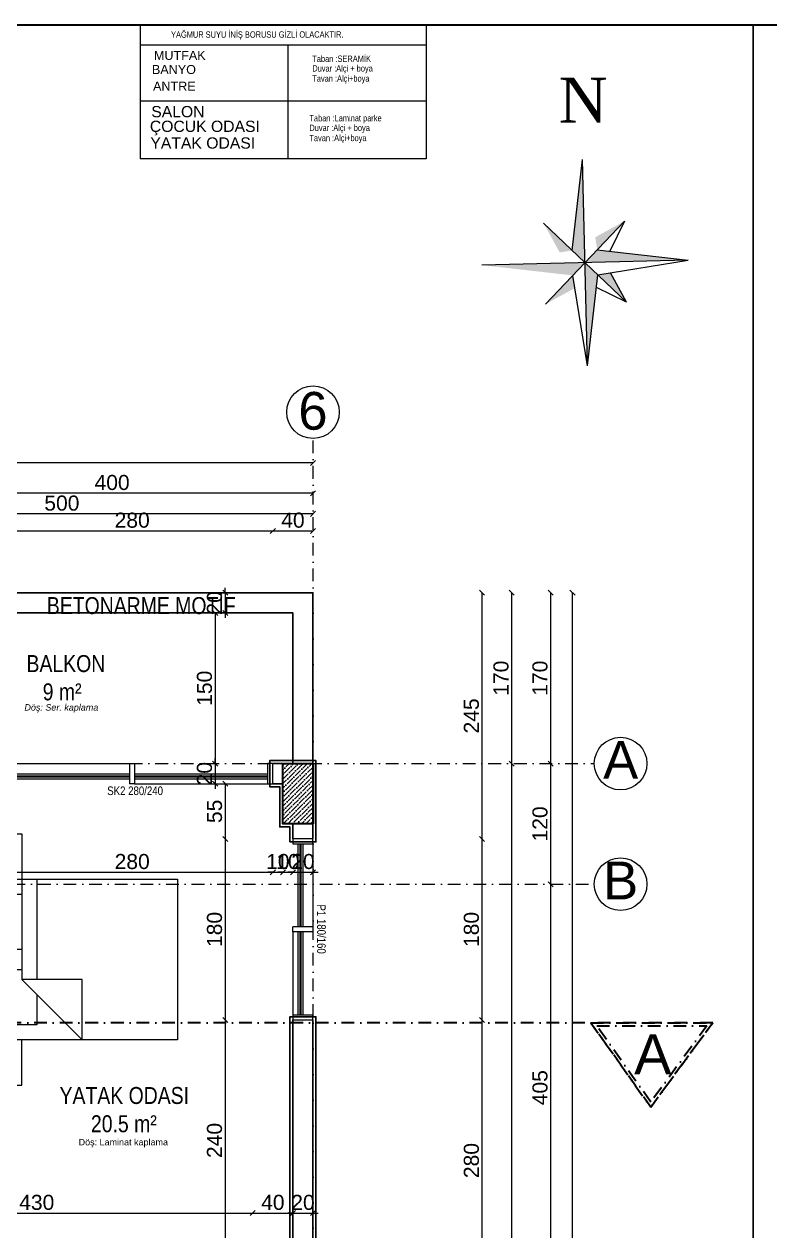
# Model space of a CAD drawing. Header units: millimetres. Extents: x 708 to 46452, y -4963 to 3960.
# Drawn here: x 13866 to 14608, y 2758 to 3959 of the extents above; entities that cross this region are included whole.
import ezdxf

# ---------------------------------------------------------------- set-up
doc = ezdxf.new("R2010")
doc.units = ezdxf.units.MM
for name, pattern in [('ACAD_ISO02W100', [15, 12, -3]), ('ACAD_ISO10W100', [18, 12, -3, 0, -3]), ('DASHDOT', [25.4, 12.7, -6.35, 0, -6.35]), ('DUZ', [0]), ('HIDDEN', [0.375, 0.25, -0.125])]:
    doc.linetypes.add(name, pattern=pattern)
for name, color, linetype, lineweight in [('00_DUVAR', 22, 'Continuous', 30), ('00_IC_OLCU', 139, 'Continuous', 20), ('00_KOLON', 2, 'Continuous', 35), ('00_PENCERE', 103, 'Continuous', 13), ('00_TEFRİŞ', 251, 'Continuous', 9), ('AKS', 153, 'ACAD_ISO10W100', 20), ('aks ve noktalılar', 129, 'DASHDOT', 13), ('bina no', 173, 'Continuous', 13), ('FH_sıva', 253, 'Continuous', 20), ('görünüş1', 251, 'Continuous', 35), ('kesit çizgisi', 4, 'DASHDOT', 35), ('TP-TEFRİŞ', 9, 'Continuous', 20), ('yYAZI', 221, 'Continuous', 30), ('Çerçeve', 8, 'Continuous', 30), ('ÖLÇÜ', 5, 'Continuous', 18), ('ölçü yatay', 150, 'DUZ', 18)]:
    doc.layers.add(name, color=color, linetype=linetype, lineweight=lineweight)
for name, color, linetype in [('00_YAZI', 214, 'Continuous'), ('DUVARTARAMA', 7, 'Continuous'), ('PENCERE', 3, 'Continuous'), ('SIVA', 135, 'Continuous'), ('sıva', 70, 'Continuous')]:
    doc.layers.add(name, color=color, linetype=linetype)
doc.styles.add('ARIAL2', font='arial.ttf', dxfattribs={"width": 0.8})
doc.styles.add('arial_1_18', font='arial.ttf', dxfattribs={"height": 0.2})
doc.styles.add('ARİAL NARROW', font='ARIALN.TTF', dxfattribs={"width": 0.8})
doc.styles.add('GENERATED_STYLE_2', font='times.ttf')
doc.styles.add('kot', font='bgothm.ttf', dxfattribs={"height": 60})
doc.styles.add('mimari altlik$0$194_PTB_WET_B1$0$Standard', font='arial.ttf')
doc.styles.get("Standard").update_dxf_attribs({"font": 'arial.ttf'})
doc.dimstyles.new('ALP_OLCU', dxfattribs={"dimscale": 0, "dimtxt": 15, "dimasz": 5, "dimexe": 0.18, "dimexo": 0.06, "dimgap": 3, "dimtad": 1, "dimdec": 0, "dimrnd": 0.1, "dimzin": 9, "dimdsep": 46, "dimtxsty": 'Standard', "dimblk": 'OBLIQUE', "dimcen": 0, "dimse1": 1, "dimse2": 1, "dimclrd": 256, "dimclre": 256, "dimclrt": 53, "dimadec": 0, "dimazin": 0, "dimtfac": 1, "dimtdec": 0, "dimtix": 1, "dimtmove": 1, "dimatfit": 3, "dimldrblk": 'ARCHTICK', "dimfxl": 0.18, "dimtolj": 1, "dimlwd": -1, "dimarcsym": 0})

# ---------------------------------------------------------------- blocks, each defined once
blk = doc.blocks.new('Yatak Çift Kişilik DWG-flat-8')
at = {"layer": '00_TEFRİŞ'}
for p, q in [((-80, 5.1), (-80, 195.1)), ((-80, 195.1), (80, 195.1)), ((-80, 5.1), (-80, 195.1)), ((80, 195.1), (80, 5.1)), ((80, 195.1), (80, 5.1)), ((20, 40.1), (80, 100.1)), ((20, 100.1), (20, 40.1)), ((80, 100.1), (20, 100.1)), ((-80, 55.1), (20, 55.1)), ((35, 55.1), (65, 55.1)), ((65, 55.1), (65, 15.1)), ((-125, 40.1), (-80, 40.1)), ((-125, 5.1), (-125, 40.1)), ((-80, 40.1), (20, 40.1)), ((-65, 15.1), (-65, 40.1)), ((-10, 40.1), (-10, 15.1)), ((10, 15.1), (10, 40.1)), ((125, 40.1), (80, 40.1)), ((125, 5.1), (125, 40.1)), ((-10, 15.1), (-65, 15.1)), ((65, 15.1), (10, 15.1)), ((-125, 0), (-125, 5.1)), ((125, 0), (-125, 0)), ((80, 5.1), (-80, 5.1)), ((80, 5.1), (125, 5.1)), ((125, 5.1), (125, 0))]:
    blk.add_line(p, q, dxfattribs=at)
blk = doc.blocks.new('SK2')
at = {"layer": '00_PENCERE', "lineweight": 15}
for p, q in [((199457, 67246.8), (199452, 67246.8)), ((199452, 67246.8), (199452, 67226.8)), ((199457, 67226.8), (199457, 67246.8)), ((199457, 67246.8), (199594.5, 67246.8)), ((199589.5, 67246.8), (199589.5, 67226.8)), ((199594.5, 67246.8), (199594.5, 67226.8)), ((199727, 67226.8), (199727, 67246.8)), ((199732, 67246.8), (199727, 67246.8)), ((199732, 67226.8), (199732, 67246.8)), ((199452, 67226.8), (199457, 67226.8)), ((199457, 67236.8), (199589.5, 67236.8)), ((199457, 67234.8), (199589.5, 67234.8)), ((199457, 67233.8), (199589.5, 67233.8)), ((199457, 67231.8), (199589.5, 67231.8)), ((199594.5, 67226.8), (199589.5, 67226.8)), ((199594.5, 67236.8), (199727, 67236.8)), ((199594.5, 67234.8), (199727, 67234.8)), ((199594.5, 67233.8), (199727, 67233.8)), ((199594.5, 67231.8), (199727, 67231.8)), ((199594.5, 67226.8), (199732, 67226.8))]:
    blk.add_line(p, q, dxfattribs=at)
at = {"layer": '00_PENCERE', "insert": (199567.2, 67215.4), "char_height": 8.594, "width": 97.846, "attachment_point": 7, "style": 'ARIAL2'}
blk.add_mtext('SK2 280/240', dxfattribs=at)
blk = doc.blocks.new('KOLON')
at = {"layer": 'DUVARTARAMA'}
h = blk.add_hatch(dxfattribs=at)
h.set_pattern_fill('ANSI36', color=8)
h.paths.add_polyline_path([(549.4, 3102.4), (579.4, 3102.4), (579.4, 3042.4), (549.4, 3042.4)])
at = {"layer": '00_KOLON'}
blk.add_lwpolyline([(549.4, 3102.4), (579.4, 3102.4), (579.4, 3042.4), (549.4, 3042.4), (549.4, 3102.4)], dxfattribs=at)
blk = doc.blocks.new('REGEG')
at = {"layer": 'AKS', "color": 30, "linetype": 'Continuous', "lineweight": 5}
for centre in [(3590.8, 3282.2), (3897, 2932.5), (3897, 2812.5)]:
    blk.add_circle(centre, 26.2, dxfattribs=at)
at = {"layer": 'aks ve noktalılar'}
for points in [[(3590.8, 1507.5), (3590.8, 3256)], [(3280.8, 2932.5), (3870.8, 2932.5)], [(2195, 2812.5), (3870.8, 2812.5)]]:
    blk.add_lwpolyline(points, dxfattribs=at)
at = {"layer": '00_KOLON', "rotation": 180}
blk.add_blockref('KOLON', (4140.2, 5974.9), dxfattribs=at)
at = {"layer": 'AKS', "color": 30, "linetype": 'Continuous', "lineweight": 5, "style": 'arial_1_18'}
for s, p in [('6', (3576.2, 3264.8)), ('A', (3879.6, 2917.4)), ('B', (3879.6, 2797.4))]:
    blk.add_text(s, height=37.5, dxfattribs=at).set_placement(p)
blk = doc.blocks.new('YHTYHYT')
at = {"layer": '00_PENCERE', "lineweight": 15}
for p, q in [((6940, -2498), (6940, -2503)), ((6960, -2498), (6940, -2498)), ((6960, -2503), (6940, -2503)), ((6950, -2585.5), (6950, -2503)), ((6952, -2585.5), (6952, -2503)), ((6953, -2585.5), (6953, -2503)), ((6955, -2585.5), (6955, -2503)), ((6960, -2585.5), (6960, -2498)), ((6940, -2673), (6940, -2585.5)), ((6940, -2585.5), (6960, -2585.5)), ((6940, -2590.5), (6960, -2590.5)), ((6950, -2673), (6950, -2590.5)), ((6952, -2673), (6952, -2590.5)), ((6953, -2673), (6953, -2590.5)), ((6955, -2673), (6955, -2590.5)), ((6960, -2585.5), (6960, -2590.5)), ((6960, -2673), (6940, -2673)), ((6940, -2673), (6940, -2678)), ((6940, -2678), (6960, -2678)), ((6960, -2678), (6960, -2673))]:
    blk.add_line(p, q, dxfattribs=at)
at = {"layer": '00_PENCERE', "insert": (6936, -2612.8), "char_height": 8.59, "width": 97.846, "attachment_point": 7, "rotation": 90, "style": 'ARIAL2'}
blk.add_mtext('P1 180/160', dxfattribs=at)
blk = doc.blocks.new('rgeerge')
at = {"layer": 'kesit çizgisi', "lineweight": 35}
for p, q in [((-2171962.2, 771779.2), (-2174038.2, 771779.2)), ((-2172083.7, 771779.2), (-2172024.1, 771695.1)), ((-2172024.1, 771695.1), (-2171962.2, 771779.2))]:
    blk.add_line(p, q, dxfattribs=at)
blk.add_lwpolyline([(-2172083.7, 771779.2), (-2171962.2, 771779.2), (-2172024.1, 771695.1), (-2172083.7, 771779.2)], dxfattribs=at)
blk.add_lwpolyline([(-2172077.9, 771776.2), (-2171968.1, 771776.2), (-2172024, 771700.2)], close=True, dxfattribs=at)
at = {"layer": 'kesit çizgisi', "lineweight": 35, "insert": (-2172003.4, 771727.7), "char_height": 40, "attachment_point": 9, "style": 'mimari altlik$0$194_PTB_WET_B1$0$Standard'}
blk.add_mtext_dynamic_manual_height_columns('A', width=458.166, gutter_width=200, heights=[0], dxfattribs=at)
blk = doc.blocks.new('FASFSDAFSAD')
at = {"layer": 'ÖLÇÜ'}
for p, q in [((456298.1, 158409.7), (456298.1, 158276.9)), ((456582.7, 158409.7), (456298.1, 158409.7)), ((456582.7, 158409.7), (456582.7, 158276.9)), ((456582.7, 158389.7), (456298.1, 158389.7)), ((456445, 158389.7), (456445, 158276.9)), ((456298.1, 158334.4), (456582.7, 158334.4)), ((456582.7, 158276.9), (456298.1, 158276.9))]:
    blk.add_line(p, q, dxfattribs=at)
at = {"layer": 'bina no', "lineweight": 5, "style": 'kot', "width": 0.7}
for s, p in [('YAĞMUR SUYU İNİŞ BORUSU GİZLİ OLACAKTIR.', (456328.8, 158397.2)), ('Taban :SERAMİK', (456469.4, 158373.2)), ('Duvar :Alçi + boya', (456469.4, 158363.6)), ('Tavan :Alçi+boya', (456469.4, 158353.5)), ('Taban :Laminat parke', (456466.5, 158314)), ('Duvar :Alçi + boya', (456466.5, 158304.4)), ('Tavan :Alçi+boya', (456466.5, 158294.3))]:
    blk.add_text(s, height=6.318, rotation=0.0474, dxfattribs=at).set_placement(p)
at = {"layer": 'yYAZI'}
for s, p in [('SALON', (456309.1, 158318.1)), ('YATAK ODASI', (456308.2, 158286.9))]:
    blk.add_text(s, height=11.2, dxfattribs=at).set_placement(p)
blk.add_text('ÇOCUK ODASI', height=11.2, rotation=0, dxfattribs=at).set_placement((456307.7, 158303.5))
at = {"layer": 'yYAZI', "char_height": 8.96, "width": 102.946, "attachment_point": 3}
for s, insert in [('MUTFAK', (456363.2, 158384.2, -0.2)), ('BANYO', (456353.6, 158370.1, 0.2)), ('ANTRE', (456353.3, 158353.5, -0.2))]:
    blk.add_mtext(s, dxfattribs=dict(at, insert=insert))
blk = doc.blocks.new('_Oblique')
at = {"color": 0, "linetype": 'ByBlock', "lineweight": -2}
blk.add_line((-0.5, -0.5), (0.5, 0.5), dxfattribs=at)
blk = doc.blocks.new('*D341')
at = {"layer": '00_IC_OLCU', "transparency": 16777216}
blk.add_line((14153.4, 3522.6), (13013.4, 3522.6), dxfattribs=at)
at = {"layer": 'Defpoints', "color": 0, "transparency": 16777216}
for p in [(13013.4, 3522.6), (14153.4, 3393.3), (13013.4, 2558.3)]:
    blk.add_point(p, dxfattribs=at)
at = {"layer": '00_IC_OLCU', "transparency": 16777216, "xscale": 5, "yscale": 5, "zscale": 5, "rotation": 180}
blk.add_blockref('_Oblique', (13013.4, 3522.6), dxfattribs=at)
at = {"layer": '00_IC_OLCU', "transparency": 16777216, "xscale": 5, "yscale": 5, "zscale": 5}
blk.add_blockref('_Oblique', (14153.4, 3522.6), dxfattribs=at)
at = {"layer": '00_IC_OLCU', "color": 53, "transparency": 16777216, "insert": (13583.4, 3533.3), "char_height": 15, "attachment_point": 5}
blk.add_mtext('\\A1;1140', dxfattribs=at)
blk = doc.blocks.new('_ArchTick')
at = {"color": 0, "linetype": 'ByBlock', "const_width": 0.15}
blk.add_lwpolyline([(-0.5, -0.5), (0.5, 0.5)], dxfattribs=at)
blk = doc.blocks.new('*D365')
at = {"layer": '00_IC_OLCU', "transparency": 16777216}
blk.add_line((14153.4, 3492.4), (13753.4, 3492.4), dxfattribs=at)
at = {"layer": 'Defpoints', "color": 0, "transparency": 16777216}
for p in [(13753.4, 3492.4), (13753.4, 3393.3), (14153.4, 3393.3)]:
    blk.add_point(p, dxfattribs=at)
at = {"layer": '00_IC_OLCU', "transparency": 16777216, "xscale": 5, "yscale": 5, "zscale": 5, "rotation": 180}
blk.add_blockref('_Oblique', (13753.4, 3492.4), dxfattribs=at)
at = {"layer": '00_IC_OLCU', "transparency": 16777216, "xscale": 5, "yscale": 5, "zscale": 5}
blk.add_blockref('_Oblique', (14153.4, 3492.4), dxfattribs=at)
at = {"layer": '00_IC_OLCU', "color": 53, "transparency": 16777216, "insert": (13953.4, 3503), "char_height": 15, "attachment_point": 5}
blk.add_mtext('\\A1;400', dxfattribs=at)
blk = doc.blocks.new('*D371')
at = {"layer": '00_IC_OLCU', "transparency": 16777216}
blk.add_line((14153.4, 3471.9), (13653.4, 3471.9), dxfattribs=at)
at = {"layer": 'Defpoints', "color": 0, "transparency": 16777216}
for p in [(13653.4, 3471.9), (13653.4, 3393.3), (14153.4, 3393.3)]:
    blk.add_point(p, dxfattribs=at)
at = {"layer": '00_IC_OLCU', "transparency": 16777216, "xscale": 5, "yscale": 5, "zscale": 5, "rotation": 180}
blk.add_blockref('_Oblique', (13653.4, 3471.9), dxfattribs=at)
at = {"layer": '00_IC_OLCU', "transparency": 16777216, "xscale": 5, "yscale": 5, "zscale": 5}
blk.add_blockref('_Oblique', (14153.4, 3471.9), dxfattribs=at)
at = {"layer": '00_IC_OLCU', "color": 53, "transparency": 16777216, "insert": (13903.4, 3482.5), "char_height": 15, "attachment_point": 5}
blk.add_mtext('\\A1;500', dxfattribs=at)
blk = doc.blocks.new('*D374')
at = {"layer": '00_IC_OLCU', "transparency": 16777216}
blk.add_line((14153.4, 3454.8), (14113.4, 3454.8), dxfattribs=at)
at = {"layer": 'Defpoints', "color": 0, "transparency": 16777216}
for p in [(14113.4, 3454.8), (14153.4, 3393.3), (14113.4, 3223.3)]:
    blk.add_point(p, dxfattribs=at)
at = {"layer": '00_IC_OLCU', "transparency": 16777216, "xscale": 5, "yscale": 5, "zscale": 5, "rotation": 180}
blk.add_blockref('_Oblique', (14113.4, 3454.8), dxfattribs=at)
at = {"layer": '00_IC_OLCU', "transparency": 16777216, "xscale": 5, "yscale": 5, "zscale": 5}
blk.add_blockref('_Oblique', (14153.4, 3454.8), dxfattribs=at)
at = {"layer": '00_IC_OLCU', "color": 53, "transparency": 16777216, "insert": (14133.4, 3465.5), "char_height": 15, "attachment_point": 5}
blk.add_mtext('\\A1;40', dxfattribs=at)
blk = doc.blocks.new('*D375')
at = {"layer": '00_IC_OLCU', "transparency": 16777216}
blk.add_line((14113.4, 3454.8), (13833.4, 3454.8), dxfattribs=at)
at = {"layer": 'Defpoints', "color": 0, "transparency": 16777216}
for p in [(13833.4, 3454.8), (13833.4, 3223.3), (14113.4, 3223.3)]:
    blk.add_point(p, dxfattribs=at)
at = {"layer": '00_IC_OLCU', "transparency": 16777216, "xscale": 5, "yscale": 5, "zscale": 5, "rotation": 180}
blk.add_blockref('_Oblique', (13833.4, 3454.8), dxfattribs=at)
at = {"layer": '00_IC_OLCU', "transparency": 16777216, "xscale": 5, "yscale": 5, "zscale": 5}
blk.add_blockref('_Oblique', (14113.4, 3454.8), dxfattribs=at)
at = {"layer": '00_IC_OLCU', "color": 53, "transparency": 16777216, "insert": (13973.4, 3465.5), "char_height": 15, "attachment_point": 5}
blk.add_mtext('\\A1;280', dxfattribs=at)
blk = doc.blocks.new('*D381')
at = {"layer": '00_IC_OLCU', "transparency": 16777216}
blk.add_line((14411.7, 2048.3), (14411.7, 3393.3), dxfattribs=at)
at = {"layer": 'Defpoints', "color": 0, "transparency": 16777216}
for p in [(14153.4, 3393.3), (14411.7, 3393.3), (13773.4, 2048.3)]:
    blk.add_point(p, dxfattribs=at)
at = {"layer": '00_IC_OLCU', "transparency": 16777216, "xscale": 5, "yscale": 5, "zscale": 5}
for p, rotation in [((14411.7, 3393.3), 90), ((14411.7, 2048.3), 270)]:
    blk.add_blockref('_Oblique', p, dxfattribs=dict(at, rotation=rotation))
at = {"layer": '00_IC_OLCU', "color": 53, "transparency": 16777216, "insert": (14401, 2720.8), "char_height": 15, "attachment_point": 5, "rotation": 90}
blk.add_mtext('\\A1;1345', dxfattribs=at)
blk = doc.blocks.new('*D385')
at = {"layer": '00_IC_OLCU', "transparency": 16777216}
blk.add_line((14390.1, 2698.3), (14390.1, 3103.3), dxfattribs=at)
at = {"layer": 'Defpoints', "color": 0, "transparency": 16777216}
for p in [(14390.1, 3103.3), (14390.1, 3103.3), (14390.1, 2698.3)]:
    blk.add_point(p, dxfattribs=at)
at = {"layer": '00_IC_OLCU', "transparency": 16777216, "xscale": 5, "yscale": 5, "zscale": 5}
for p, rotation in [((14390.1, 3103.3), 90), ((14390.1, 2698.3), 270)]:
    blk.add_blockref('_Oblique', p, dxfattribs=dict(at, rotation=rotation))
at = {"layer": '00_IC_OLCU', "color": 53, "transparency": 16777216, "insert": (14379.4, 2900.8), "char_height": 15, "attachment_point": 5, "rotation": 90}
blk.add_mtext('\\A1;405', dxfattribs=at)
blk = doc.blocks.new('*D386')
at = {"layer": '00_IC_OLCU', "transparency": 16777216}
blk.add_line((14390.1, 3103.3), (14390.1, 3223.3), dxfattribs=at)
at = {"layer": 'Defpoints', "color": 0, "transparency": 16777216}
for p in [(14390.1, 3223.3), (14390.1, 3223.3), (14390.1, 3103.3)]:
    blk.add_point(p, dxfattribs=at)
at = {"layer": '00_IC_OLCU', "transparency": 16777216, "xscale": 5, "yscale": 5, "zscale": 5}
for p, rotation in [((14390.1, 3223.3), 90), ((14390.1, 3103.3), 270)]:
    blk.add_blockref('_Oblique', p, dxfattribs=dict(at, rotation=rotation))
at = {"layer": '00_IC_OLCU', "color": 53, "transparency": 16777216, "insert": (14379.4, 3163.3), "char_height": 15, "attachment_point": 5, "rotation": 90}
blk.add_mtext('\\A1;120', dxfattribs=at)
blk = doc.blocks.new('*D387')
at = {"layer": '00_IC_OLCU', "transparency": 16777216}
blk.add_line((14390.1, 3223.3), (14390.1, 3393.3), dxfattribs=at)
at = {"layer": 'Defpoints', "color": 0, "transparency": 16777216}
for p in [(14153.4, 3393.3), (14390.1, 3393.3), (14390.1, 3223.3)]:
    blk.add_point(p, dxfattribs=at)
at = {"layer": '00_IC_OLCU', "transparency": 16777216, "xscale": 5, "yscale": 5, "zscale": 5}
for p, rotation in [((14390.1, 3393.3), 90), ((14390.1, 3223.3), 270)]:
    blk.add_blockref('_Oblique', p, dxfattribs=dict(at, rotation=rotation))
at = {"layer": '00_IC_OLCU', "color": 53, "transparency": 16777216, "insert": (14379.4, 3308.3), "char_height": 15, "attachment_point": 5, "rotation": 90}
blk.add_mtext('\\A1;170', dxfattribs=at)
blk = doc.blocks.new('*D389')
at = {"layer": '00_IC_OLCU', "transparency": 16777216}
blk.add_line((14351.2, 2133.3), (14351.2, 3223.3), dxfattribs=at)
at = {"layer": 'Defpoints', "color": 0, "transparency": 16777216}
for p in [(14153.4, 3223.3), (14351.2, 3223.3), (14153.4, 2133.3)]:
    blk.add_point(p, dxfattribs=at)
at = {"layer": '00_IC_OLCU', "transparency": 16777216, "xscale": 5, "yscale": 5, "zscale": 5}
for p, rotation in [((14351.2, 3223.3), 90), ((14351.2, 2133.3), 270)]:
    blk.add_blockref('_Oblique', p, dxfattribs=dict(at, rotation=rotation))
at = {"layer": '00_IC_OLCU', "color": 53, "transparency": 16777216, "insert": (14340.6, 2678.3), "char_height": 15, "attachment_point": 5, "rotation": 90}
blk.add_mtext('\\A1;1090', dxfattribs=at)
blk = doc.blocks.new('*D390')
at = {"layer": '00_IC_OLCU', "transparency": 16777216}
blk.add_line((14351.2, 3223.3), (14351.2, 3393.3), dxfattribs=at)
at = {"layer": 'Defpoints', "color": 0, "transparency": 16777216}
for p in [(14153.4, 3393.3), (14351.2, 3393.3), (14153.4, 3223.3)]:
    blk.add_point(p, dxfattribs=at)
at = {"layer": '00_IC_OLCU', "transparency": 16777216, "xscale": 5, "yscale": 5, "zscale": 5}
for p, rotation in [((14351.2, 3393.3), 90), ((14351.2, 3223.3), 270)]:
    blk.add_blockref('_Oblique', p, dxfattribs=dict(at, rotation=rotation))
at = {"layer": '00_IC_OLCU', "color": 53, "transparency": 16777216, "insert": (14340.6, 3308.3), "char_height": 15, "attachment_point": 5, "rotation": 90}
blk.add_mtext('\\A1;170', dxfattribs=at)
blk = doc.blocks.new('*D393')
at = {"layer": '00_IC_OLCU', "transparency": 16777216}
blk.add_line((14321.7, 2688.3), (14321.7, 2968.3), dxfattribs=at)
at = {"layer": 'Defpoints', "color": 0, "transparency": 16777216}
for p in [(14143.4, 2968.3), (14321.7, 2968.3), (14153.4, 2688.3)]:
    blk.add_point(p, dxfattribs=at)
at = {"layer": '00_IC_OLCU', "transparency": 16777216, "xscale": 5, "yscale": 5, "zscale": 5}
for p, rotation in [((14321.7, 2968.3), 90), ((14321.7, 2688.3), 270)]:
    blk.add_blockref('_Oblique', p, dxfattribs=dict(at, rotation=rotation))
at = {"layer": '00_IC_OLCU', "color": 53, "transparency": 16777216, "insert": (14311.1, 2828.3), "char_height": 15, "attachment_point": 5, "rotation": 90}
blk.add_mtext('\\A1;280', dxfattribs=at)
blk = doc.blocks.new('*D394')
at = {"layer": '00_IC_OLCU', "transparency": 16777216}
blk.add_line((14321.7, 2968.3), (14321.7, 3148.3), dxfattribs=at)
at = {"layer": 'Defpoints', "color": 0, "transparency": 16777216}
for p in [(14153.4, 3148.3), (14321.7, 3148.3), (14143.4, 2968.3)]:
    blk.add_point(p, dxfattribs=at)
at = {"layer": '00_IC_OLCU', "transparency": 16777216, "xscale": 5, "yscale": 5, "zscale": 5}
for p, rotation in [((14321.7, 3148.3), 90), ((14321.7, 2968.3), 270)]:
    blk.add_blockref('_Oblique', p, dxfattribs=dict(at, rotation=rotation))
at = {"layer": '00_IC_OLCU', "color": 53, "transparency": 16777216, "insert": (14311.1, 3058.3), "char_height": 15, "attachment_point": 5, "rotation": 90}
blk.add_mtext('\\A1;180', dxfattribs=at)
blk = doc.blocks.new('*D395')
at = {"layer": '00_IC_OLCU', "transparency": 16777216}
blk.add_line((14321.7, 3148.3), (14321.7, 3393.3), dxfattribs=at)
at = {"layer": 'Defpoints', "color": 0, "transparency": 16777216}
for p in [(14153.4, 3393.3), (14321.7, 3393.3), (14153.4, 3148.3)]:
    blk.add_point(p, dxfattribs=at)
at = {"layer": '00_IC_OLCU', "transparency": 16777216, "xscale": 5, "yscale": 5, "zscale": 5}
for p, rotation in [((14321.7, 3393.3), 90), ((14321.7, 3148.3), 270)]:
    blk.add_blockref('_Oblique', p, dxfattribs=dict(at, rotation=rotation))
at = {"layer": '00_IC_OLCU', "color": 53, "transparency": 16777216, "insert": (14311.1, 3270.8), "char_height": 15, "attachment_point": 5, "rotation": 90}
blk.add_mtext('\\A1;245', dxfattribs=at)
blk = doc.blocks.new('*D427')
at = {"layer": '00_IC_OLCU', "transparency": 16777216}
for p, q in [((14066, 3393.3), (14066, 3398.3)), ((14066, 3393.3), (14066, 3373.3)), ((14066, 3373.3), (14066, 3368.3))]:
    blk.add_line(p, q, dxfattribs=at)
at = {"layer": 'Defpoints', "color": 0, "transparency": 16777216}
for p in [(14153.4, 3393.3), (14066, 3373.3), (14153.4, 3373.3)]:
    blk.add_point(p, dxfattribs=at)
at = {"layer": '00_IC_OLCU', "transparency": 16777216, "xscale": 5, "yscale": 5, "zscale": 5}
for p, rotation in [((14066, 3393.3), 270), ((14066, 3373.3), 90)]:
    blk.add_blockref('_Oblique', p, dxfattribs=dict(at, rotation=rotation))
at = {"layer": '00_IC_OLCU', "color": 53, "transparency": 16777216, "insert": (14055.4, 3383.3), "char_height": 15, "attachment_point": 5, "rotation": 90}
blk.add_mtext('\\A1;20', dxfattribs=at)
blk = doc.blocks.new('*D428')
at = {"layer": '00_IC_OLCU', "transparency": 16777216}
blk.add_line((14056, 3373.3), (14056, 3223.3), dxfattribs=at)
at = {"layer": 'Defpoints', "color": 0, "transparency": 16777216}
for p in [(14153.4, 3373.3), (14056, 3223.3), (14110.9, 3223.3)]:
    blk.add_point(p, dxfattribs=at)
at = {"layer": '00_IC_OLCU', "transparency": 16777216, "xscale": 5, "yscale": 5, "zscale": 5}
for p, rotation in [((14056, 3373.3), 90), ((14056, 3223.3), 270)]:
    blk.add_blockref('_Oblique', p, dxfattribs=dict(at, rotation=rotation))
at = {"layer": '00_IC_OLCU', "color": 53, "transparency": 16777216, "insert": (14045.4, 3298.3), "char_height": 15, "attachment_point": 5, "rotation": 90}
blk.add_mtext('\\A1;150', dxfattribs=at)
blk = doc.blocks.new('*D429')
at = {"layer": '00_IC_OLCU', "transparency": 16777216}
for p, q in [((14056, 3223.3), (14056, 3228.3)), ((14056, 3223.3), (14056, 3203.3)), ((14056, 3203.3), (14056, 3198.3))]:
    blk.add_line(p, q, dxfattribs=at)
at = {"layer": 'Defpoints', "color": 0, "transparency": 16777216}
for p in [(14110.9, 3223.3), (14056, 3203.3), (14113.4, 3203.3)]:
    blk.add_point(p, dxfattribs=at)
at = {"layer": '00_IC_OLCU', "transparency": 16777216, "xscale": 5, "yscale": 5, "zscale": 5}
for p, rotation in [((14056, 3223.3), 270), ((14056, 3203.3), 90)]:
    blk.add_blockref('_Oblique', p, dxfattribs=dict(at, rotation=rotation))
at = {"layer": '00_IC_OLCU', "color": 53, "transparency": 16777216, "insert": (14045.4, 3213.3), "char_height": 15, "attachment_point": 5, "rotation": 90}
blk.add_mtext('\\A1;20', dxfattribs=at)
blk = doc.blocks.new('*D430')
at = {"layer": '00_IC_OLCU', "transparency": 16777216}
blk.add_line((14066, 3203.3), (14066, 3148.3), dxfattribs=at)
at = {"layer": 'Defpoints', "color": 0, "transparency": 16777216}
for p in [(14123.4, 3203.3), (14066, 3148.3), (14143.4, 3148.3)]:
    blk.add_point(p, dxfattribs=at)
at = {"layer": '00_IC_OLCU', "transparency": 16777216, "xscale": 5, "yscale": 5, "zscale": 5}
for p, rotation in [((14066, 3203.3), 90), ((14066, 3148.3), 270)]:
    blk.add_blockref('_Oblique', p, dxfattribs=dict(at, rotation=rotation))
at = {"layer": '00_IC_OLCU', "color": 53, "transparency": 16777216, "insert": (14055.4, 3175.8), "char_height": 15, "attachment_point": 5, "rotation": 90}
blk.add_mtext('\\A1;55', dxfattribs=at)
blk = doc.blocks.new('*D431')
at = {"layer": '00_IC_OLCU', "transparency": 16777216}
blk.add_line((14066, 3148.3), (14066, 2968.3), dxfattribs=at)
at = {"layer": 'Defpoints', "color": 0, "transparency": 16777216}
for p in [(14143.4, 3148.3), (14066, 2968.3), (14143.4, 2968.3)]:
    blk.add_point(p, dxfattribs=at)
at = {"layer": '00_IC_OLCU', "transparency": 16777216, "xscale": 5, "yscale": 5, "zscale": 5}
for p, rotation in [((14066, 3148.3), 90), ((14066, 2968.3), 270)]:
    blk.add_blockref('_Oblique', p, dxfattribs=dict(at, rotation=rotation))
at = {"layer": '00_IC_OLCU', "color": 53, "transparency": 16777216, "insert": (14055.4, 3058.3), "char_height": 15, "attachment_point": 5, "rotation": 90}
blk.add_mtext('\\A1;180', dxfattribs=at)
blk = doc.blocks.new('*D432')
at = {"layer": '00_IC_OLCU', "transparency": 16777216}
blk.add_line((14066, 2968.3), (14066, 2728.3), dxfattribs=at)
at = {"layer": 'Defpoints', "color": 0, "transparency": 16777216}
for p in [(14143.4, 2968.3), (14066, 2728.3), (14093.4, 2728.3)]:
    blk.add_point(p, dxfattribs=at)
at = {"layer": '00_IC_OLCU', "transparency": 16777216, "xscale": 5, "yscale": 5, "zscale": 5}
for p, rotation in [((14066, 2968.3), 90), ((14066, 2728.3), 270)]:
    blk.add_blockref('_Oblique', p, dxfattribs=dict(at, rotation=rotation))
at = {"layer": '00_IC_OLCU', "color": 53, "transparency": 16777216, "insert": (14055.4, 2848.3), "char_height": 15, "attachment_point": 5, "rotation": 90}
blk.add_mtext('\\A1;240', dxfattribs=at)
blk = doc.blocks.new('*D491')
at = {"layer": '00_IC_OLCU', "transparency": 16777216}
blk.add_line((13833.4, 3115.2), (14113.4, 3115.2), dxfattribs=at)
at = {"layer": 'Defpoints', "color": 0, "transparency": 16777216}
for p in [(13833.4, 3213.3), (14113.4, 3203.3), (14113.4, 3115.2)]:
    blk.add_point(p, dxfattribs=at)
at = {"layer": '00_IC_OLCU', "transparency": 16777216, "xscale": 5, "yscale": 5, "zscale": 5, "rotation": 180}
blk.add_blockref('_Oblique', (13833.4, 3115.2), dxfattribs=at)
at = {"layer": '00_IC_OLCU', "transparency": 16777216, "xscale": 5, "yscale": 5, "zscale": 5}
blk.add_blockref('_Oblique', (14113.4, 3115.2), dxfattribs=at)
at = {"layer": '00_IC_OLCU', "color": 53, "transparency": 16777216, "insert": (13973.4, 3125.8), "char_height": 15, "attachment_point": 5}
blk.add_mtext('\\A1;280', dxfattribs=at)
blk = doc.blocks.new('*D492')
at = {"layer": '00_IC_OLCU', "transparency": 16777216}
for p, q in [((14113.4, 3115.2), (14108.4, 3115.2)), ((14113.4, 3115.2), (14123.4, 3115.2)), ((14123.4, 3115.2), (14128.4, 3115.2))]:
    blk.add_line(p, q, dxfattribs=at)
at = {"layer": 'Defpoints', "color": 0, "transparency": 16777216}
for p in [(14113.4, 3203.3), (14123.4, 3163.3), (14123.4, 3115.2)]:
    blk.add_point(p, dxfattribs=at)
at = {"layer": '00_IC_OLCU', "transparency": 16777216, "xscale": 5, "yscale": 5, "zscale": 5}
blk.add_blockref('_Oblique', (14113.4, 3115.2), dxfattribs=at)
at = {"layer": '00_IC_OLCU', "transparency": 16777216, "xscale": 5, "yscale": 5, "zscale": 5, "rotation": 180}
blk.add_blockref('_Oblique', (14123.4, 3115.2), dxfattribs=at)
at = {"layer": '00_IC_OLCU', "color": 53, "transparency": 16777216, "insert": (14118.4, 3125.8), "char_height": 15, "attachment_point": 5}
blk.add_mtext('\\A1;10', dxfattribs=at)
blk = doc.blocks.new('*D493')
at = {"layer": '00_IC_OLCU', "transparency": 16777216}
for p, q in [((14123.4, 3115.2), (14118.4, 3115.2)), ((14123.4, 3115.2), (14133.4, 3115.2)), ((14133.4, 3115.2), (14138.4, 3115.2))]:
    blk.add_line(p, q, dxfattribs=at)
at = {"layer": 'Defpoints', "color": 0, "transparency": 16777216}
for p in [(14123.4, 3163.3), (14133.4, 3163.3), (14133.4, 3115.2)]:
    blk.add_point(p, dxfattribs=at)
at = {"layer": '00_IC_OLCU', "transparency": 16777216, "xscale": 5, "yscale": 5, "zscale": 5}
blk.add_blockref('_Oblique', (14123.4, 3115.2), dxfattribs=at)
at = {"layer": '00_IC_OLCU', "transparency": 16777216, "xscale": 5, "yscale": 5, "zscale": 5, "rotation": 180}
blk.add_blockref('_Oblique', (14133.4, 3115.2), dxfattribs=at)
at = {"layer": '00_IC_OLCU', "color": 53, "transparency": 16777216, "insert": (14128.4, 3125.8), "char_height": 15, "attachment_point": 5}
blk.add_mtext('\\A1;10', dxfattribs=at)
blk = doc.blocks.new('*D494')
at = {"layer": '00_IC_OLCU', "transparency": 16777216}
for p, q in [((14133.4, 3115.2), (14128.4, 3115.2)), ((14133.4, 3115.2), (14153.4, 3115.2)), ((14153.4, 3115.2), (14158.4, 3115.2))]:
    blk.add_line(p, q, dxfattribs=at)
at = {"layer": 'Defpoints', "color": 0, "transparency": 16777216}
for p in [(14133.4, 3163.3), (14153.4, 3163.3), (14153.4, 3115.2)]:
    blk.add_point(p, dxfattribs=at)
at = {"layer": '00_IC_OLCU', "transparency": 16777216, "xscale": 5, "yscale": 5, "zscale": 5}
blk.add_blockref('_Oblique', (14133.4, 3115.2), dxfattribs=at)
at = {"layer": '00_IC_OLCU', "transparency": 16777216, "xscale": 5, "yscale": 5, "zscale": 5, "rotation": 180}
blk.add_blockref('_Oblique', (14153.4, 3115.2), dxfattribs=at)
at = {"layer": '00_IC_OLCU', "color": 53, "transparency": 16777216, "insert": (14143.4, 3125.8), "char_height": 15, "attachment_point": 5}
blk.add_mtext('\\A1;20', dxfattribs=at)
blk = doc.blocks.new('*D499')
at = {"layer": '00_IC_OLCU', "transparency": 16777216}
blk.add_line((13663.4, 2776), (14093.4, 2776), dxfattribs=at)
at = {"layer": 'Defpoints', "color": 0, "transparency": 16777216}
for p in [(14093.4, 2776), (13663.4, 2758.3), (14093.4, 2728.3)]:
    blk.add_point(p, dxfattribs=at)
at = {"layer": '00_IC_OLCU', "transparency": 16777216, "xscale": 5, "yscale": 5, "zscale": 5, "rotation": 180}
blk.add_blockref('_Oblique', (13663.4, 2776), dxfattribs=at)
at = {"layer": '00_IC_OLCU', "transparency": 16777216, "xscale": 5, "yscale": 5, "zscale": 5}
blk.add_blockref('_Oblique', (14093.4, 2776), dxfattribs=at)
at = {"layer": '00_IC_OLCU', "color": 53, "transparency": 16777216, "insert": (13878.4, 2786.6), "char_height": 15, "attachment_point": 5}
blk.add_mtext('\\A1;430', dxfattribs=at)
blk = doc.blocks.new('*D500')
at = {"layer": '00_IC_OLCU', "transparency": 16777216}
for p, q in [((14133.4, 2776), (14128.4, 2776)), ((14133.4, 2776), (14153.4, 2776)), ((14153.4, 2776), (14158.4, 2776))]:
    blk.add_line(p, q, dxfattribs=at)
at = {"layer": 'Defpoints', "color": 0, "transparency": 16777216}
for p in [(14153.4, 2776), (14153.4, 2776), (14133.4, 2728.3)]:
    blk.add_point(p, dxfattribs=at)
at = {"layer": '00_IC_OLCU', "transparency": 16777216, "xscale": 5, "yscale": 5, "zscale": 5}
blk.add_blockref('_Oblique', (14133.4, 2776), dxfattribs=at)
at = {"layer": '00_IC_OLCU', "transparency": 16777216, "xscale": 5, "yscale": 5, "zscale": 5, "rotation": 180}
blk.add_blockref('_Oblique', (14153.4, 2776), dxfattribs=at)
at = {"layer": '00_IC_OLCU', "color": 53, "transparency": 16777216, "insert": (14143.4, 2786.6), "char_height": 15, "attachment_point": 5}
blk.add_mtext('\\A1;20', dxfattribs=at)
blk = doc.blocks.new('*D501')
at = {"layer": '00_IC_OLCU', "transparency": 16777216}
blk.add_line((14093.4, 2776), (14133.4, 2776), dxfattribs=at)
at = {"layer": 'Defpoints', "color": 0, "transparency": 16777216}
for p in [(14133.4, 2776), (14093.4, 2728.3), (14133.4, 2728.3)]:
    blk.add_point(p, dxfattribs=at)
at = {"layer": '00_IC_OLCU', "transparency": 16777216, "xscale": 5, "yscale": 5, "zscale": 5, "rotation": 180}
blk.add_blockref('_Oblique', (14093.4, 2776), dxfattribs=at)
at = {"layer": '00_IC_OLCU', "transparency": 16777216, "xscale": 5, "yscale": 5, "zscale": 5}
blk.add_blockref('_Oblique', (14133.4, 2776), dxfattribs=at)
at = {"layer": '00_IC_OLCU', "color": 53, "transparency": 16777216, "insert": (14113.4, 2786.6), "char_height": 15, "attachment_point": 5}
blk.add_mtext('\\A1;40', dxfattribs=at)
blk = doc.blocks.new('FWEFWFE')
at = {"layer": '00_IC_OLCU'}
for base, p1, p2, picture, middle in [((13013.4, 3522.6), (14153.4, 3393.3), (13013.4, 2558.3), '*D341', (13583.4, 3533.3)), ((13753.4, 3492.4), (14153.4, 3393.3), (13753.4, 3393.3), '*D365', (13953.4, 3503)), ((13653.4, 3471.9), (14153.4, 3393.3), (13653.4, 3393.3), '*D371', (13903.4, 3482.5)), ((13833.4, 3454.8), (14113.4, 3223.3), (13833.4, 3223.3), '*D375', (13973.4, 3465.5)), ((14113.4, 3454.8), (14153.4, 3393.3), (14113.4, 3223.3), '*D374', (14133.4, 3465.5)), ((14113.4, 3115.2), (13833.4, 3213.3), (14113.4, 3203.3), '*D491', (13973.4, 3125.8)), ((14123.4, 3115.2), (14113.4, 3203.3), (14123.4, 3163.3), '*D492', (14118.4, 3125.8)), ((14133.4, 3115.2), (14123.4, 3163.3), (14133.4, 3163.3), '*D493', (14128.4, 3125.8)), ((14153.4, 3115.2), (14133.4, 3163.3), (14153.4, 3163.3), '*D494', (14143.4, 3125.8)), ((14093.4, 2776), (13663.4, 2758.3), (14093.4, 2728.3), '*D499', (13878.4, 2786.6)), ((14133.4, 2776), (14093.4, 2728.3), (14133.4, 2728.3), '*D501', (14113.4, 2786.6)), ((14153.4, 2776), (14133.4, 2728.3), (14153.4, 2776), '*D500', (14143.4, 2786.6))]:
    dim = blk.add_linear_dim(base=base, p1=p1, p2=p2, dimstyle='ALP_OLCU', override={"dimscale": 1}, dxfattribs=at)
    dim.commit()
    dim.dimension.update_dxf_attribs({"geometry": picture, "text_midpoint": middle})
for base, p1, p2, picture, middle in [((14411.7, 3393.3), (13773.4, 2048.3), (14153.4, 3393.3), '*D381', (14401, 2720.8)), ((14066, 3373.3), (14153.4, 3393.3), (14153.4, 3373.3), '*D427', (14055.4, 3383.3)), ((14390.1, 3393.3), (14390.1, 3223.3), (14153.4, 3393.3), '*D387', (14379.4, 3308.3)), ((14351.2, 3393.3), (14153.4, 3223.3), (14153.4, 3393.3), '*D390', (14340.6, 3308.3)), ((14321.7, 3393.3), (14153.4, 3148.3), (14153.4, 3393.3), '*D395', (14311.1, 3270.8)), ((14056, 3223.3), (14153.4, 3373.3), (14110.9, 3223.3), '*D428', (14045.4, 3298.3)), ((14056, 3203.3), (14110.9, 3223.3), (14113.4, 3203.3), '*D429', (14045.4, 3213.3)), ((14351.2, 3223.3), (14153.4, 2133.3), (14153.4, 3223.3), '*D389', (14340.6, 2678.3)), ((14390.1, 3223.3), (14390.1, 3103.3), (14390.1, 3223.3), '*D386', (14379.4, 3163.3)), ((14066, 3148.3), (14123.4, 3203.3), (14143.4, 3148.3), '*D430', (14055.4, 3175.8)), ((14066, 2968.3), (14143.4, 3148.3), (14143.4, 2968.3), '*D431', (14055.4, 3058.3)), ((14321.7, 3148.3), (14143.4, 2968.3), (14153.4, 3148.3), '*D394', (14311.1, 3058.3)), ((14390.1, 3103.3), (14390.1, 2698.3), (14390.1, 3103.3), '*D385', (14379.4, 2900.8)), ((14066, 2728.3), (14143.4, 2968.3), (14093.4, 2728.3), '*D432', (14055.4, 2848.3)), ((14321.7, 2968.3), (14153.4, 2688.3), (14143.4, 2968.3), '*D393', (14311.1, 2828.3))]:
    dim = blk.add_linear_dim(base=base, p1=p1, p2=p2, angle=90, dimstyle='ALP_OLCU', override={"dimscale": 1}, dxfattribs=at)
    dim.commit()
    dim.dimension.update_dxf_attribs({"geometry": picture, "text_midpoint": middle})

msp = doc.modelspace()

# ---------------------------------------------------------------- hatches: boundary and pattern name
at = {"layer": 'FH_sıva', "linetype": 'ACAD_ISO02W100', "ltscale": 50}
h = msp.add_hatch(color=256, dxfattribs=at)
h.paths.add_polyline_path([(14426.68, 3619.297), (14436.946, 3709.75), (14424.202, 3721.893)])
h.paths.add_polyline_path([(14424.202, 3721.893), (14321.605, 3719.415), (14412.059, 3709.149)])
h.paths.add_polyline_path([(14424.202, 3721.893), (14421.723, 3824.49), (14411.457, 3734.036)])
h.paths.add_polyline_path([(14436.345, 3734.638), (14424.202, 3721.893), (14526.798, 3724.372)])
h.paths.add_polyline_path([(14412.059, 3709.149), (14384.841, 3680.583), (14414.091, 3696.661)])
h.paths.add_polyline_path([(14411.457, 3734.036), (14382.892, 3761.254), (14398.969, 3732.004)])
h.paths.add_polyline_path([(14436.345, 3734.638), (14463.563, 3763.203), (14434.312, 3747.126)])
h.paths.add_polyline_path([(14436.946, 3709.75), (14465.512, 3682.532), (14449.434, 3711.783)])

# ---------------------------------------------------------------- linework, layer by layer
for points in [[(14153.364, 3223.33), (14153.364, 3393.33), (13653.364, 3393.33), (13653.364, 3223.33)], [(14133.364, 3223.33), (14133.364, 3373.33), (13673.364, 3373.33), (13673.364, 3223.33)]]:
    msp.add_lwpolyline(points)
at = {"layer": '00_DUVAR'}
for p, q in [((14113.364, 3203.33), (14123.364, 3203.33)), ((14133.364, 3163.33), (14133.364, 3148.33)), ((14133.364, 2968.33), (14133.364, 2848.33)), ((14133.364, 2848.33), (14133.364, 2728.33))]:
    msp.add_line(p, q, dxfattribs=at)
for points in [[(14113.364, 3223.33), (14123.364, 3223.33)], [(14123.364, 3223.33), (14153.364, 3223.33), (14153.364, 3148.33)], [(14153.364, 2968.33), (14153.364, 2688.33)]]:
    msp.add_lwpolyline(points, dxfattribs=at)
at = {"layer": 'FH_sıva', "linetype": 'ACAD_ISO02W100', "ltscale": 50}
for p, q in [((14411.457, 3734.036), (14421.723, 3824.49)), ((14426.68, 3619.297), (14421.723, 3824.49)), ((14465.512, 3682.532), (14382.892, 3761.254)), ((14384.841, 3680.583), (14463.563, 3763.203)), ((14463.563, 3763.203), (14448.917, 3733.211)), ((14526.798, 3724.372), (14321.605, 3719.415)), ((14436.345, 3734.638), (14526.798, 3724.372)), ((14436.946, 3709.75), (14526.798, 3724.372)), ((14465.512, 3682.532), (14449.434, 3711.783)), ((14426.68, 3619.297), (14412.059, 3709.149)), ((14426.68, 3619.297), (14436.946, 3709.75)), ((14465.512, 3682.532), (14435.519, 3697.178))]:
    msp.add_line(p, q, dxfattribs=at)
at = {"layer": 'görünüş1'}
msp.add_lwpolyline([(32044, 1327.92), (39173.702, 1327.92), (39173.702, 3959.23), (4950.496, 3957.991)], dxfattribs=at)
at = {"layer": 'SIVA'}
msp.add_lwpolyline([(14130.364, 3145.33), (14156.364, 3145.33), (14156.364, 3226.33), (14110.364, 3226.33), (14110.364, 3200.33), (14120.364, 3200.33), (14120.364, 3160.33), (14130.364, 3160.33)], close=True, dxfattribs=at)
at = {"layer": 'SIVA', "elevation": 0}
msp.add_lwpolyline([(13633.364, 2695.483), (14130.364, 2695.483), (14130.364, 2685.33), (14156.364, 2685.33), (14156.364, 2971.33), (14130.364, 2971.33), (14130.364, 2731.33), (14090.364, 2731.33), (14090.364, 2711.33), (13666.364, 2711.33), (13666.364, 2781.33), (13650.364, 2781.33), (13650.364, 2761.33), (13630.364, 2761.33), (13630.364, 2731.138), (13580.364, 2731.138), (13580.364, 2715.138), (13593.364, 2715.138)], dxfattribs=at)
at = {"layer": 'Çerçeve'}
msp.add_line((14591.484, 1328.081), (14591.484, 3958.843), dxfattribs=at)

# ---------------------------------------------------------------- block references
at = {"linetype": 'HIDDEN'}
msp.add_blockref('rgeerge', (2186513.658, -768813.682), dxfattribs=at)
at = {"layer": '00_IC_OLCU'}
msp.add_blockref('REGEG', (10562.591, 290.837), dxfattribs=at)
at = {"layer": 'PENCERE', "rotation": 180}
msp.add_blockref('YHTYHYT', (21093.382, 470.374), dxfattribs=at)
at = {"layer": 'SIVA'}
msp.add_blockref('FASFSDAFSAD', (-442316.708, -154451.557), dxfattribs=at)
at = {"layer": 'sıva'}
msp.add_blockref('SK2', (-185618.653, -64023.503), dxfattribs=at)
at = {"layer": 'TP-TEFRİŞ', "rotation": 270}
msp.add_blockref('Yatak Çift Kişilik DWG-flat-8', (13823.364, 3028.33), dxfattribs=at)
at = {"layer": 'ölçü yatay'}
msp.add_blockref('FWEFWFE', (0, 0), dxfattribs=at)

# ---------------------------------------------------------------- texts
at = {"layer": '00_YAZI', "char_height": 16.875, "width": 303.06029, "style": 'ARİAL NARROW'}
for s, insert, attachment_point in [('{\\W1;BETONARME MOTİF}', (14076.38, 3371.919), 9), ('{\\W1;BALKON\\P   9 m²}', (13868.207, 3286.065), 7), ('\\pi87.95537;{\\W1;YATAK ODASI\\P\\pi119.19023;20.5 m²}', (13813.152, 2856.246), 7)]:
    msp.add_mtext(s, dxfattribs=dict(at, insert=insert, attachment_point=attachment_point))
at = {"layer": 'FH_sıva', "linetype": 'ACAD_ISO02W100', "ltscale": 50, "insert": (14397.859, 3905.917), "char_height": 44.712, "attachment_point": 1, "style": 'GENERATED_STYLE_2'}
msp.add_mtext('N', dxfattribs=at)
at = {"layer": 'yYAZI'}
msp.add_text('Döş: Laminat kaplama', height=6.4, dxfattribs=at).set_placement((13920.084, 2843.402))
at = {"layer": 'yYAZI', "insert": (13866.126, 3282.485), "char_height": 6.4, "width": 95.25986, "attachment_point": 1}
msp.add_mtext('{\\fArial|b0|i1|c162|p34;Döş: Ser. kaplama}', dxfattribs=at)

doc.saveas('drawing.dxf')
